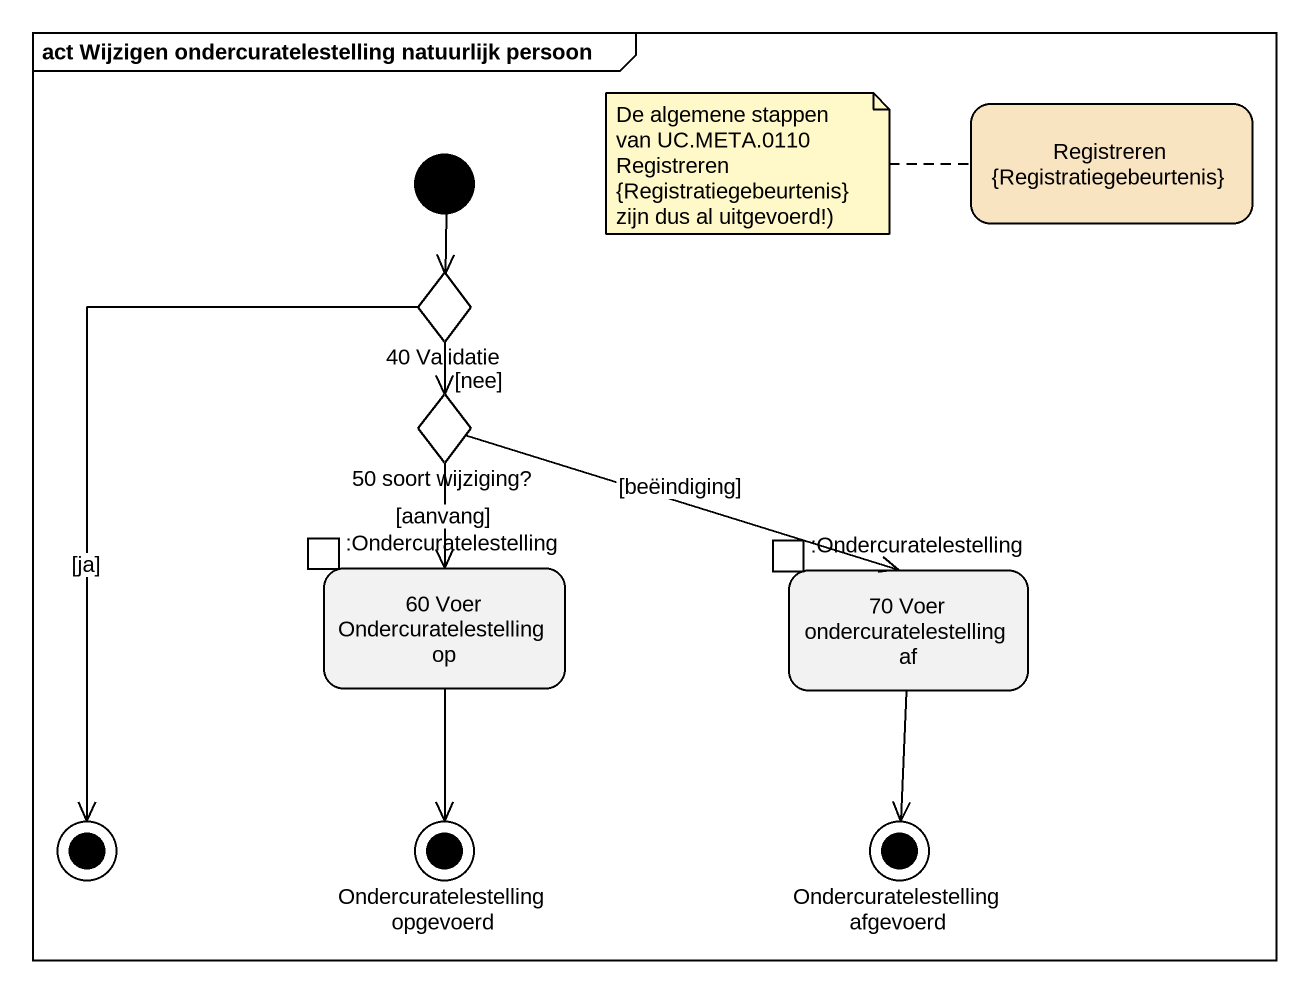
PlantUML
@startuml
mainframe act Wijzigen ondercuratelestelling natuurlijk persoon
hide empty description
state "Registreren {Registratiegebeurtenis}" as Registreren #F8E4C0
state "40 Validatie" as c40_Validatie <<choice>>
state "50 soort wijziging?" as c50_soort_wijziging <<choice>>
state "60 Voer Ondercuratelestelling op" as s60_Voer_Ondercuratelestellin {
  state ":Ondercuratelestelling" as Ondercuratelestelling <<inputPin>>
}
state "70 Voer ondercuratelestelling af" as s70_Voer_ondercuratelestellin {
  state ":Ondercuratelestelling" as Ondercuratelestelling_2 <<inputPin>>
}
state final1 <<end>>
state "Ondercuratelestelling opgevoerd" as Ondercuratelestelling_3 <<end>>
state "Ondercuratelestelling afgevoerd" as Ondercuratelestelling_4 <<end>>
[*] --> c40_Validatie
c40_Validatie --> c50_soort_wijziging : [nee]
c40_Validatie --> final1 : [ja]
c50_soort_wijziging --> s60_Voer_Ondercuratelestellin : [aanvang]
c50_soort_wijziging -right-> s70_Voer_ondercuratelestellin : [beëindiging]
s60_Voer_Ondercuratelestellin --> Ondercuratelestelling_3
s70_Voer_ondercuratelestellin --> Ondercuratelestelling_4
note left of Registreren : De algemene stappen van UC.META.0110 Registreren {Registratiegebeurtenis} zijn dus al uitgevoerd!)
@enduml
